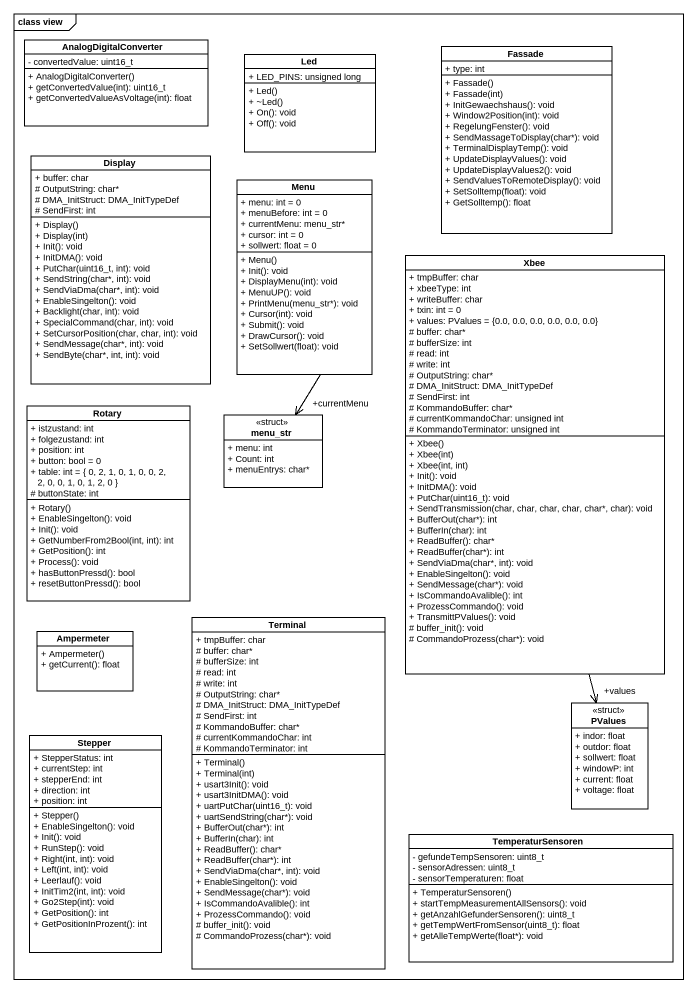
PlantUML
@startuml
mainframe class view
hide circle
hide empty members
skinparam classAttributeIconSize 0
class AnalogDigitalConverter {
  - convertedValue: uint16_t
  + AnalogDigitalConverter()
  + getConvertedValue(int): uint16_t
  + getConvertedValueAsVoltage(int): float
}
class Fassade {
  + type: int
  + Fassade()
  + Fassade(int)
  + InitGewaechshaus(): void
  + Window2Position(int): void
  + RegelungFenster(): void
  + SendMassageToDisplay(char*): void
  + TerminalDisplayTemp(): void
  + UpdateDisplayValues(): void
  + UpdateDisplayValues2(): void
  + SendValuesToRemoteDisplay(): void
  + SetSolltemp(float): void
  + GetSolltemp(): float
}
class Led {
  + LED_PINS: unsigned long
  + Led()
  + ~Led()
  + On(): void
  + Off(): void
}
class Display {
  + buffer: char
  # OutputString: char*
  # DMA_InitStruct: DMA_InitTypeDef
  # SendFirst: int
  + Display()
  + Display(int)
  + Init(): void
  + InitDMA(): void
  + PutChar(uint16_t, int): void
  + SendString(char*, int): void
  + SendViaDma(char*, int): void
  + EnableSingelton(): void
  + Backlight(char, int): void
  + SpecialCommand(char, int): void
  + SetCursorPosition(char, char, int): void
  + SendMessage(char*, int): void
  + SendByte(char*, int, int): void
}
class Menu {
  + menu: int = 0
  + menuBefore: int = 0
  + currentMenu: menu_str*
  + cursor: int = 0
  + sollwert: float = 0
  + Menu()
  + Init(): void
  + DisplayMenu(int): void
  + MenuUP(): void
  + PrintMenu(menu_str*): void
  + Cursor(int): void
  + Submit(): void
  + DrawCursor(): void
  + SetSollwert(float): void
}
class Xbee {
  + tmpBuffer: char
  + xbeeType: int
  + writeBuffer: char
  + txin: int = 0
  + values: PValues = {0.0, 0.0, 0.0, 0.0, 0.0, 0.0}
  # buffer: char*
  # bufferSize: int
  # read: int
  # write: int
  # OutputString: char*
  # DMA_InitStruct: DMA_InitTypeDef
  # SendFirst: int
  # KommandoBuffer: char*
  # currentKommandoChar: unsigned int
  # KommandoTerminator: unsigned int
  + Xbee()
  + Xbee(int)
  + Xbee(int, int)
  + Init(): void
  + InitDMA(): void
  + PutChar(uint16_t): void
  + SendTransmission(char, char, char, char, char*, char): void
  + BufferOut(char*): int
  + BufferIn(char): int
  + ReadBuffer(): char*
  + ReadBuffer(char*): int
  + SendViaDma(char*, int): void
  + EnableSingelton(): void
  + SendMessage(char*): void
  + IsCommandoAvalible(): int
  + ProzessCommando(): void
  + TransmittPValues(): void
  # buffer_init(): void
  # CommandoProzess(char*): void
}
class Rotary {
  + istzustand: int
  + folgezustand: int
  + position: int
  + button: bool = 0
  + table: int = { 0, 2, 1, 0, 1, 0, 0, 2, 2, 0, 0, 1, 0, 1, 2, 0 }
  # buttonState: int
  + Rotary()
  + EnableSingelton(): void
  + Init(): void
  + GetNumberFrom2Bool(int, int): int
  + GetPosition(): int
  + Process(): void
  + hasButtonPressd(): bool
  + resetButtonPressd(): bool
}
class menu_str <<struct>> {
  + menu: int
  + Count: int
  + menuEntrys: char*
}
class Terminal {
  + tmpBuffer: char
  # buffer: char*
  # bufferSize: int
  # read: int
  # write: int
  # OutputString: char*
  # DMA_InitStruct: DMA_InitTypeDef
  # SendFirst: int
  # KommandoBuffer: char*
  # currentKommandoChar: int
  # KommandoTerminator: int
  + Terminal()
  + Terminal(int)
  + usart3Init(): void
  + usart3InitDMA(): void
  + uartPutChar(uint16_t): void
  + uartSendString(char*): void
  + BufferOut(char*): int
  + BufferIn(char): int
  + ReadBuffer(): char*
  + ReadBuffer(char*): int
  + SendViaDma(char*, int): void
  + EnableSingelton(): void
  + SendMessage(char*): void
  + IsCommandoAvalible(): int
  + ProzessCommando(): void
  # buffer_init(): void
  # CommandoProzess(char*): void
}
class Ampermeter {
  + Ampermeter()
  + getCurrent(): float
}
class PValues <<struct>> {
  + indor: float
  + outdor: float
  + sollwert: float
  + windowP: int
  + current: float
  + voltage: float
}
class Stepper {
  + StepperStatus: int
  + currentStep: int
  + stepperEnd: int
  + direction: int
  + position: int
  + Stepper()
  + EnableSingelton(): void
  + Init(): void
  + RunStep(): void
  + Right(int, int): void
  + Left(int, int): void
  + Leerlauf(): void
  + InitTim2(int, int): void
  + Go2Step(int): void
  + GetPosition(): int
  + GetPositionInProzent(): int
}
class TemperaturSensoren {
  - gefundeTempSensoren: uint8_t
  - sensorAdressen: uint8_t
  - sensorTemperaturen: float
  + TemperaturSensoren()
  + startTempMeasurementAllSensors(): void
  + getAnzahlGefunderSensoren(): uint8_t
  + getTempWertFromSensor(uint8_t): float
  + getAlleTempWerte(float*): void
}
Menu --> "+currentMenu" menu_str
Xbee --> "+values" PValues
@enduml
